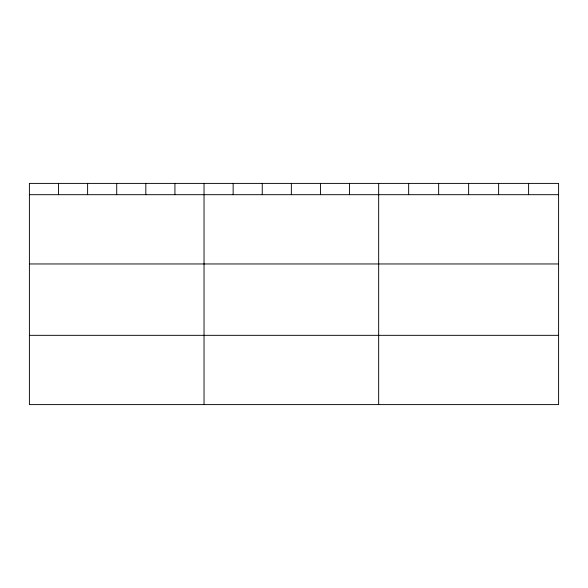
<?xml version="1.0" encoding="UTF-8"?>
<svg xmlns="http://www.w3.org/2000/svg" width="588" height="588" viewBox="0 0 588 588"><rect width="100%" height="100%" fill="white"/><g stroke="black" fill="none" stroke-linecap="round" stroke-linejoin="round"><path stroke-width="0.88" d="M558.6 194.687L558.6 404.603L29.4 404.603L29.4 183.397L558.6 183.397L558.6 194.687L29.4 194.687M29.4 263.961L558.6 263.961M29.4 335.329L558.6 335.329M528.612 183.397L528.612 194.687M498.624 183.397L498.624 194.687M468.636 183.397L468.636 194.687M438.648 183.397L438.648 194.687M408.66 183.397L408.66 194.687M378.672 183.397L378.672 404.603M349.566 183.397L349.566 194.687M320.46 183.397L320.46 194.687M291.354 183.397L291.354 194.687M262.248 183.397L262.248 194.687M233.142 183.397L233.142 194.687M204.036 183.397L204.036 404.603M174.93 183.397L174.93 194.687M145.824 183.397L145.824 194.687M116.718 183.397L116.718 194.687M87.612 183.397L87.612 194.687M58.506 183.397L58.506 194.687"/></g></svg>
